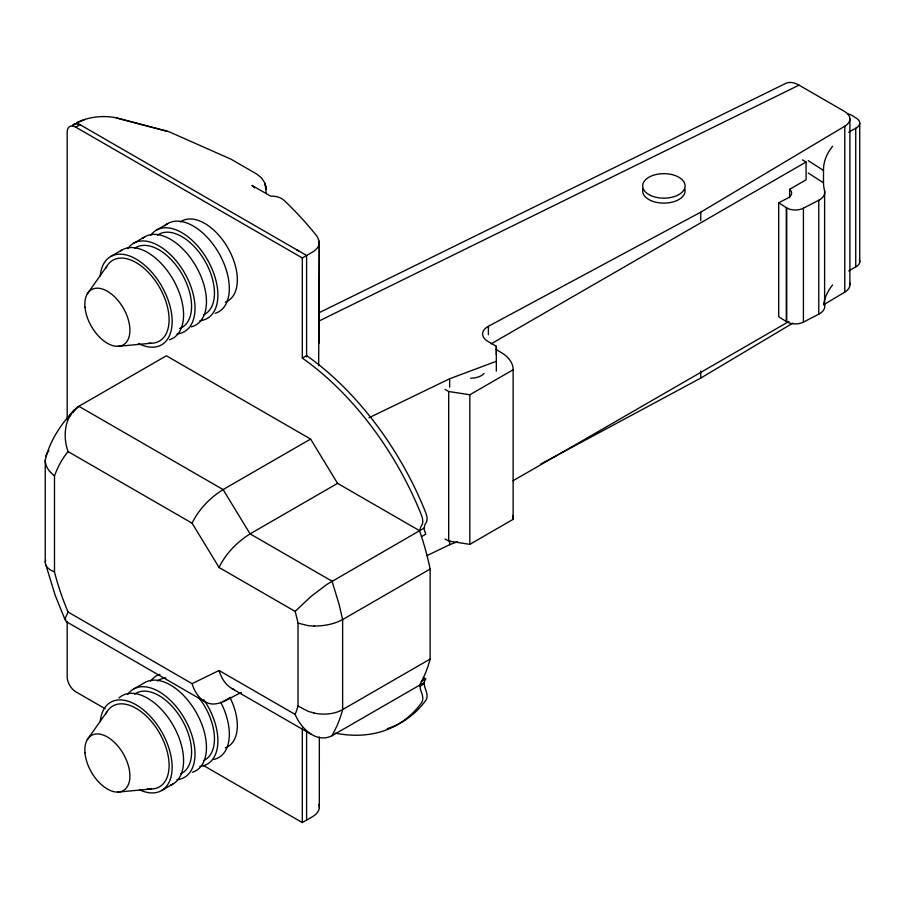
<?xml version="1.0" encoding="UTF-8"?>
<svg xmlns="http://www.w3.org/2000/svg" width="905" height="905" viewBox="0 0 905 905"><rect width="100%" height="100%" fill="white"/><g stroke="black" fill="none" stroke-linecap="round" stroke-linejoin="round"><path stroke-width="1.36" d="M266.274 193.67L265.052 183.342L261.613 177.98L256.658 174.009L231.092 159.246L169.02 131.745L116.021 117.842M318.651 365.79L319.307 241.42L317.169 236.499A606.576 350.201 0 0 0 283.876 200.163L281.726 198.58A14.559 8.405 0 0 0 270.719 196.136L251.929 185.412A12.127 7.002 60 0 1 254.486 187.844M319.318 807.735L319.341 737.066M496.325 371.141L496.347 346.287L487.919 341.411A18.202 10.509 0 0 1 488.395 326.298L700.73 212.177L844.784 126.202A18.202 10.509 0 0 0 844.58 111.473L799.036 85.138A27.942 16.12 60 0 0 785.054 83.724L319.646 312.451M241.488 692.585C230.221 696.782 217.46 709.158 204.779 701.635L66.122 621.565L65.284 618.025L68.079 612.052A180.762 104.358 60 0 1 54.492 571.971L54.492 475.973A180.762 104.358 60 0 1 68.079 451.584C62.547 436.38 64.368 415.881 78.871 406.3L166.373 355.789L310.596 439.061L337.576 483.361L419.547 530.681L422.68 540.217A212.302 122.571 60 0 1 430.135 569.053L430.135 659.066A212.302 122.571 60 0 1 422.68 679.282L419.547 685.209L420.067 686.081A12.127 7.002 60 0 0 421.425 692.235A12.127 7.002 60 0 1 421.583 702.744A224.44 129.573 60 0 1 335.269 733.163M319.216 343.006L319.307 241.42L318.979 244.803A24.265 14.005 0 0 1 312.259 252.224L302.315 257.959L75.771 127.164A12.138 7.002 60 0 0 67.185 132.107L67.185 420.033M54.492 571.971L50.578 570.048A32.105 15.419 -7.9 0 1 45.25 562.096L45.25 460.204C49.594 440.905 61.099 423.959 74.493 409.66M45.25 562.096L45.646 560.048M423.246 677.438L425.701 678.852L423.834 682.732L332.045 735.731C316.218 743.763 300.777 728.163 295.143 714.418A180.762 104.358 60 0 0 298.028 706.036L298.028 623.115A180.762 104.358 60 0 0 295.143 611.395L219.055 567.48L192.086 523.169C198.761 509.255 210.084 497.727 223.094 489.571L310.596 439.061M219.055 567.48C225.741 553.555 237.065 542.038 250.074 533.871L337.576 483.361M332.045 735.731L336.954 725.946A212.302 122.571 60 0 0 342.633 709.577L342.633 619.574L339.07 604.325L332.045 581.202L250.074 533.871L223.094 489.571L78.871 406.3A212.302 122.571 60 0 0 72.705 412.669M87.299 293.865L106.722 266.409M87.299 739.611L106.722 712.156M72.966 125.241L76.348 123.6L80.206 124.777M295.143 611.395L310.947 596.508L326.965 584.358L424.355 527.932A12.127 7.002 60 0 1 425.712 523.361A12.127 7.002 60 0 0 425.882 513.033A224.44 129.573 60 0 0 306.603 355.608L302.315 358.086A224.44 129.573 60 0 1 421.583 515.511A12.127 7.002 60 0 1 421.425 525.839A12.127 7.002 60 0 0 420.067 530.409L419.547 530.681M540.545 464.186L700.73 378.098L792.723 323.187M824.206 304.397L844.784 292.123A18.202 10.509 0 0 0 849.659 283.107M75.771 127.164L80.059 124.686L306.603 255.482L306.603 356.887M110.636 256.545L122.073 249.95M133.51 243.343L144.947 236.737M156.384 230.13L167.821 223.535M491.121 343.843L806.083 162.006L806.083 179.835L789.646 189.315A11.708 6.754 0 0 1 787.746 198.116L778.707 202.788L778.707 316.705L786.739 321.852A12.127 7.002 0 0 0 803.414 322.112L818.765 314.171A18.202 10.509 0 0 0 824.602 304.759L824.602 190.842A97.05 56.031 0 0 1 823.493 182.833L823.493 170.457A97.05 56.031 0 0 1 832.6 146.271M445.034 389.388L448.688 391.503L469.831 394.772L513.124 369.772A42.456 24.514 0 0 0 500.691 352.181L495.883 349.409M133.51 689.09L144.947 682.483A50.952 29.413 60 0 1 197.516 714.826A50.952 29.413 60 0 1 192.358 772.282M513.101 480.725L788.99 321.445M421.413 536.71L425.701 534.233L423.834 528.203M445.034 538.961L448.688 541.077L469.831 544.346L513.124 519.346L513.124 369.772M342.633 619.574L430.135 569.053M223.094 701.556L230.39 697.336M161.588 790.551L173.025 783.945M430.135 659.066L342.633 709.577A31.449 20.544 7.2 0 1 314.103 713.095M421.413 681.329L425.701 678.852M420.067 686.081L424.355 683.603L423.834 682.732M203.127 765.302L302.315 822.566L312.259 816.83A24.265 14.005 0 0 0 318.945 804.353M778.707 202.788L786.739 207.946A12.127 7.002 0 0 0 803.414 208.207L818.765 200.254A18.202 10.509 0 0 0 824.602 190.842M318.877 321.083L799.036 85.138M68.079 612.052L192.086 683.648L219.055 670.492L295.143 714.418M368.923 417.805L449.649 378.765L496.325 361.299M426.945 555.659L449.649 544.686L457.432 541.767M84.9 119.449L76.914 122.673C88.781 116.7 102.559 115.354 115.557 117.627L167.753 131.429M117.605 346.355L151.09 343.267M117.605 792.101L151.09 789.013M314.126 626.09L308.232 625.672L298.028 623.115M314.126 713.016L308.232 711.364L298.028 706.036M219.055 670.492C221.397 678.422 226.261 686.431 234.248 689.599M296.591 249.712L298.729 250.934M802.441 159.902L806.083 162.006M68.079 451.584L192.086 523.169M231.748 688.49L310.947 734.17M105.161 708.739L75.771 691.771A12.138 7.002 60 0 1 67.185 676.917L67.185 621.871M808.256 160.649L823.493 170.457M808.256 173.025L823.493 182.833M204.779 701.635C198.263 697.698 194.168 690.809 192.086 683.648M50.578 472.387L54.492 475.973M65.228 620.151L55.182 595.264L45.872 565.014M319.046 339.262L319.352 341.128M859.75 123.442L859.75 262.111M847.521 113.826A12.127 7.002 0 0 1 852.159 115.501L856.673 118.385A12.127 7.002 0 0 1 855.734 128.272L855.734 266.952A97.05 56.031 0 0 0 848.732 270.968M849.897 118.815L849.897 284.736M844.784 126.202L844.784 292.123M818.765 200.254L818.765 314.171M803.414 208.207L803.414 322.112M789.646 189.315L789.646 197.754M786.739 207.946L786.739 321.852M786.287 207.664L786.287 321.58M700.73 212.177L700.73 220.616M700.73 371.073L700.73 378.098M496.347 346.287L496.347 354.726M488.395 326.298L488.395 334.737M469.831 394.772L469.831 544.346M449.649 378.765L449.649 387.204M449.649 540.466L449.649 544.686M448.688 391.503L448.688 541.077M306.603 731.251L306.603 820.1M302.315 257.959L302.315 358.086M302.315 728.084L302.315 822.566M105.636 268.502A46.653 26.935 60 0 1 159.438 287.213A46.653 26.935 60 0 1 148.737 343.153M180.446 221.929A46.098 26.618 60 0 1 228.32 248.671A46.098 26.618 60 0 1 225.322 302.123M100.251 275.901A50.952 29.413 60 0 1 137.684 260.018A50.952 29.413 60 0 1 172.142 321.026A50.952 29.413 60 0 1 138.454 343.549M119.958 251.386A50.952 29.413 60 0 1 173.579 280.335A50.952 29.413 60 0 1 169.484 339.737M150.66 235.447A50.952 29.413 60 0 1 207.336 259.554A50.952 29.413 60 0 1 199.881 320.687M164.721 225.831A50.952 29.413 60 0 1 218.772 252.948A50.952 29.413 60 0 1 215.232 313.322M157.572 235.142A46.098 26.618 60 0 1 204.847 260.844A46.098 26.618 60 0 1 203.738 314.793M127.786 248.649A50.952 29.413 60 0 1 184.462 272.756A50.952 29.413 60 0 1 176.995 333.9M142.832 238.185A50.952 29.413 60 0 1 196.996 268.106A50.952 29.413 60 0 1 191.079 326.875M134.698 248.343A46.098 26.618 60 0 1 182.561 275.086A46.098 26.618 60 0 1 179.575 328.538M105.636 714.249A46.653 26.935 60 0 1 159.891 733.751A46.653 26.935 60 0 1 147.526 788.753M230.006 697.619A46.098 26.618 60 0 1 225.322 747.869M100.251 721.647A50.952 29.413 60 0 1 137.288 705.515A50.952 29.413 60 0 1 172.12 765.856A50.952 29.413 60 0 1 139.63 789.861M118.962 697.993A50.952 29.413 60 0 1 172.459 724.147A50.952 29.413 60 0 1 170.717 785.054M150.66 681.193A50.952 29.413 60 0 1 159.925 674.338M203.795 699.667A50.952 29.413 60 0 1 199.881 766.433M220.696 702.19A50.952 29.413 60 0 1 213.953 759.419M157.572 680.888A46.098 26.618 60 0 1 165.977 677.969M198.58 697.336A46.098 26.618 60 0 1 203.738 760.539M127.786 694.395A50.952 29.413 60 0 1 184.462 718.502A50.952 29.413 60 0 1 176.995 779.646M134.698 694.09A46.098 26.618 60 0 1 181.973 719.792A46.098 26.618 60 0 1 180.864 773.752M68.667 417.725A212.302 122.571 60 0 1 71.054 414.637M342.565 619.54A31.449 15.419 -6.2 0 1 314.171 625.977M45.85 456.131A31.279 20.6 8.3 0 1 48.961 450.588M50.544 472.399A32.105 21.166 9.2 0 1 45.25 460.204M424.355 683.603A12.127 7.002 60 0 0 425.712 689.757A12.127 7.002 60 0 1 425.882 700.266A224.44 129.573 60 0 1 387.261 728.661M72.355 125.772A12.138 7.002 60 0 1 80.059 124.686M684.836 188.953A21.234 12.263 0 0 1 663.874 203.127A21.234 12.263 0 0 1 642.901 188.953M824.602 304.759A97.05 56.031 0 0 1 824.217 303.164M512.66 515.454A42.456 24.514 0 0 1 513.124 519.346M484.039 373.46A15.012 8.665 0 0 1 470.668 378.188M848.732 132.288A97.05 56.031 0 0 1 855.734 128.272M823.686 305.064A97.05 56.031 0 0 1 832.6 284.951M859.365 259.939A12.127 7.002 0 0 1 855.734 266.952M265.866 186.905L265.052 183.342L266.274 189.462L265.866 186.905M84.968 307.055A31.856 18.394 60 0 0 120.614 345.959A31.856 18.394 60 0 0 116.541 298.797A31.856 18.394 60 0 0 84.968 307.055M84.968 752.802A31.856 18.394 60 0 0 120.614 791.705A31.856 18.394 60 0 0 116.541 744.543A31.856 18.394 60 0 0 84.968 752.802M650.514 195.435A21.234 12.263 0 0 0 684.836 187.833A21.234 12.263 0 0 0 656.261 174.473A21.234 12.263 0 0 0 650.514 195.435"/></g></svg>
